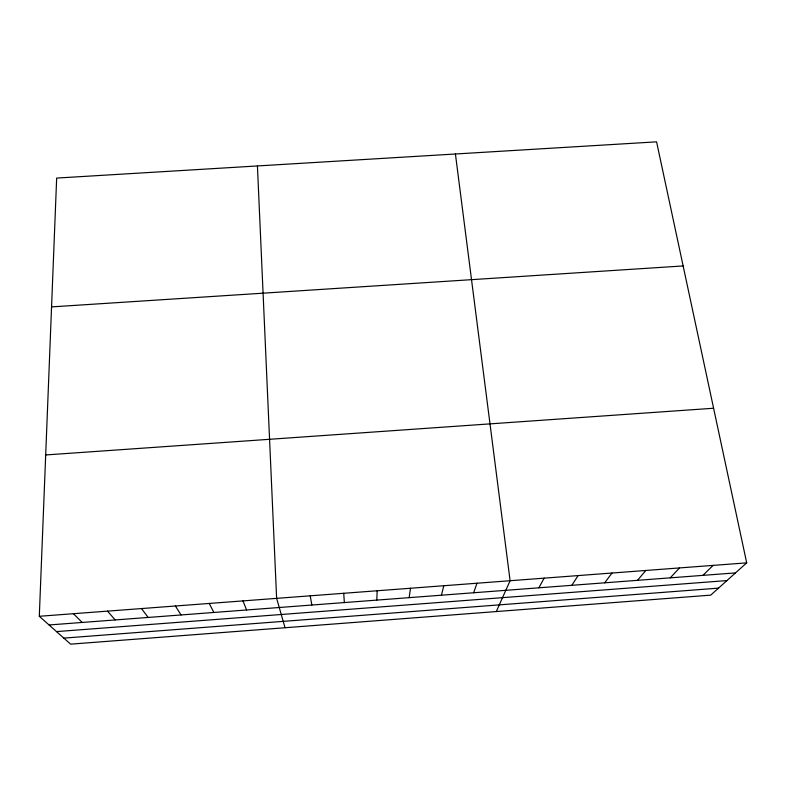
<?xml version="1.0" encoding="UTF-8"?>
<svg xmlns="http://www.w3.org/2000/svg" width="786" height="786" viewBox="0 0 786 786"><rect width="100%" height="100%" fill="white"/><g stroke="black" fill="none" stroke-linecap="round" stroke-linejoin="round"><path stroke-width="1.18" d="M39.3 616.283L56.661 178.078L656.575 141.844L746.7 562.855L710.721 595.14L70.622 644.156L39.3 616.283L746.7 562.855M376.789 600.101L377.162 590.767M409.152 597.645L410.518 588.252M441.447 595.198L443.785 585.737M473.663 592.752L476.984 583.232M496.3 611.557L510.104 580.726L455.418 153.997M538.852 587.81L544.148 578.162M571.825 585.315L578.113 575.588M604.709 582.819L611.989 573.033M637.525 580.323L645.787 570.479M670.262 577.848L679.507 567.934M702.93 575.362L713.138 565.389M63.833 638.114L718.532 588.134M49.056 624.968L735.509 572.896M56.513 631.6L726.952 580.579M45.686 454.956L713.6 408.239M51.552 306.894L683.142 265.943M73.442 613.709L82.166 622.453M107.515 611.135L115.198 619.948M141.5 608.57L148.161 617.442M175.406 606.006L181.045 614.957M209.223 603.452L213.861 612.461M242.972 600.907L246.588 609.975M285.043 627.729L276.633 598.362L257.425 165.954M310.224 595.827L311.836 605.033M343.737 593.292L344.347 602.567"/></g></svg>
